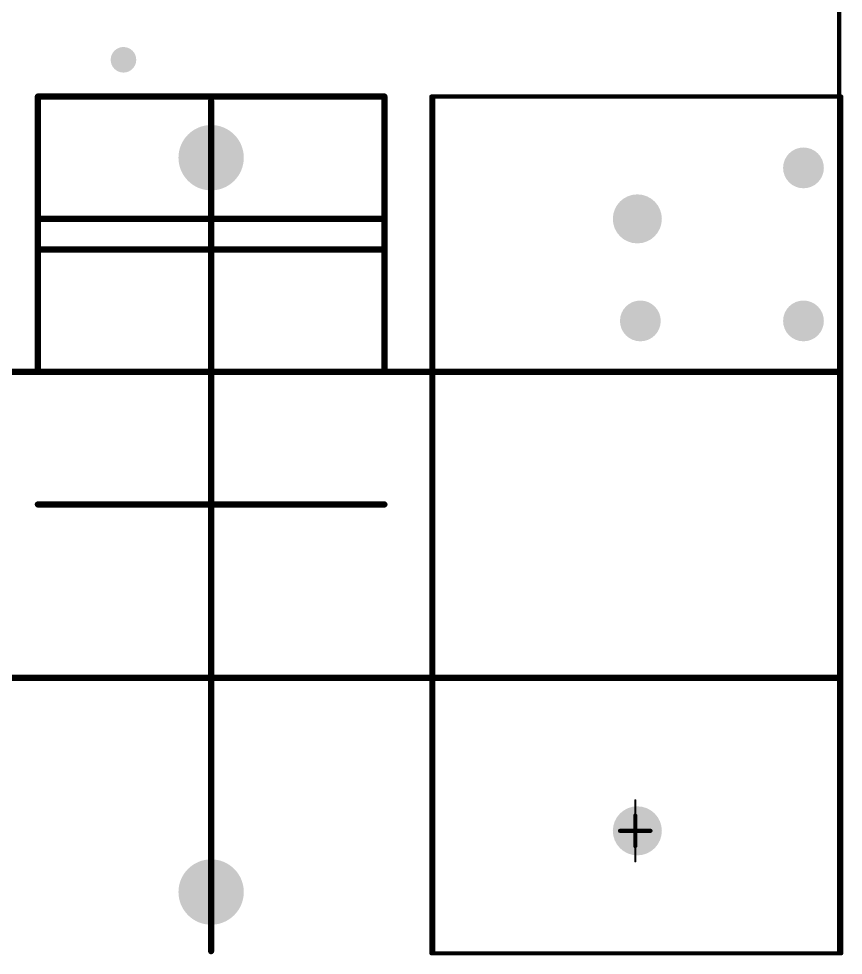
# Model space of a CAD drawing. Header units: inches. Extents: x 0 to 220, y -79 to 15.
# Drawn here: x 179.76 to 220.2, y -78.6 to -32.69 of the extents above; entities that cross this region are included whole.
import ezdxf

# ---------------------------------------------------------------- set-up
doc = ezdxf.new("R2010")
doc.units = ezdxf.units.IN
for name, color, linetype in [('Bottom Layer- Bottom', 5, 'Continuous'), ('Bottom Solder- Bot Mask', 6, 'Continuous'), ('Mechanical 1- Top Assy', 6, 'Continuous'), ('Mechanical 13', 56, 'Continuous'), ('Mechanical 4- Help', 56, 'Continuous'), ('Multi-Layer', 9, 'Continuous'), ('Top Layer- Top', 1, 'Continuous'), ('Top Overlay- Top Silk', 2, 'Continuous'), ('Top Paste- Top Paste', 8, 'Continuous'), ('Top Solder- Top Mask', 216, 'Continuous')]:
    doc.layers.add(name, color=color, linetype=linetype)

# ---------------------------------------------------------------- blocks, each defined once
blk = doc.blocks.new('____________735312_010_58')
at = {"layer": 'Bottom Layer- Bottom'}
h = blk.add_hatch(color=7, dxfattribs=at)
edge = h.paths.add_edge_path()
edge.add_arc((6, 10), 1.1, 0, 360)
h = blk.add_hatch(color=7, dxfattribs=at)
edge = h.paths.add_edge_path()
edge.add_arc((36, 10), 1.1, 0, 360)
at = {"layer": 'Bottom Solder- Bot Mask'}
h = blk.add_hatch(color=7, dxfattribs=at)
edge = h.paths.add_edge_path()
edge.add_arc((6, 10), 1.202, 0, 360)
h = blk.add_hatch(color=7, dxfattribs=at)
edge = h.paths.add_edge_path()
edge.add_arc((36, 10), 1.202, 0, 360)
at = {"layer": 'Multi-Layer'}
h = blk.add_hatch(color=9, dxfattribs=at)
edge = h.paths.add_edge_path()
edge.add_arc((6, 10), 1.1, 0, 360)
h = blk.add_hatch(color=9, dxfattribs=at)
edge = h.paths.add_edge_path()
edge.add_arc((36, 10), 1.1, 0, 360)
at = {"layer": 'Top Layer- Top'}
h = blk.add_hatch(color=7, dxfattribs=at)
edge = h.paths.add_edge_path()
edge.add_arc((6, 10), 1.1, 0, 360)
h = blk.add_hatch(color=7, dxfattribs=at)
edge = h.paths.add_edge_path()
edge.add_arc((36, 10), 1.1, 0, 360)
at = {"layer": 'Top Solder- Top Mask'}
h = blk.add_hatch(color=7, dxfattribs=at)
edge = h.paths.add_edge_path()
edge.add_arc((6, 10), 1.202, 0, 360)
h = blk.add_hatch(color=7, dxfattribs=at)
edge = h.paths.add_edge_path()
edge.add_arc((36, 10), 1.202, 0, 360)
at = {"layer": 'Mechanical 1- Top Assy'}
for points in [[(0, 20, 0.2, 0.2, 0), (42, 20, 0.2, 0.2, 0)], [(0, 20, 0.2, 0.2, 0), (0, 0, 0.2, 0.2, 0)], [(42, 20, 0.2, 0.2, 0), (42, 0, 0.2, 0.2, 0)], [(0, 0, 0.2, 0.2, 0), (42, 0, 0.2, 0.2, 0)]]:
    blk.add_lwpolyline(points, format="xyseb", dxfattribs=at)
for points in [[(-0.05, 20, 0.1, 0.1, 1), (0.05, 20, 0.1, 0.1, 1)], [(-0.05, 20, 0.1, 0.1, 1), (0.05, 20, 0.1, 0.1, 1)], [(41.95, 20, 0.1, 0.1, 1), (42.05, 20, 0.1, 0.1, 1)], [(41.95, 20, 0.1, 0.1, 1), (42.05, 20, 0.1, 0.1, 1)], [(-0.05, 0, 0.1, 0.1, 1), (0.05, 0, 0.1, 0.1, 1)], [(-0.05, 0, 0.1, 0.1, 1), (0.05, 0, 0.1, 0.1, 1)], [(41.95, 0, 0.1, 0.1, 1), (42.05, 0, 0.1, 0.1, 1)], [(41.95, 0, 0.1, 0.1, 1), (42.05, 0, 0.1, 0.1, 1)]]:
    blk.add_lwpolyline(points, format="xyseb", close=True, dxfattribs=at)
blk = doc.blocks.new('________61')
at = {"layer": 'Bottom Layer- Bottom'}
h = blk.add_hatch(color=7, dxfattribs=at)
edge = h.paths.add_edge_path()
edge.add_arc((3, 8.5), 1.5, 0, 360)
h = blk.add_hatch(color=7, dxfattribs=at)
edge = h.paths.add_edge_path()
edge.add_arc((39, 8.5), 1.5, 0, 360)
at = {"layer": 'Bottom Solder- Bot Mask'}
h = blk.add_hatch(color=7, dxfattribs=at)
edge = h.paths.add_edge_path()
edge.add_arc((3, 8.5), 1.602, 0, 360)
h = blk.add_hatch(color=7, dxfattribs=at)
edge = h.paths.add_edge_path()
edge.add_arc((39, 8.5), 1.602, 0, 360)
at = {"layer": 'Multi-Layer'}
h = blk.add_hatch(color=9, dxfattribs=at)
edge = h.paths.add_edge_path()
edge.add_arc((3, 8.5), 1.5, 0, 360)
h = blk.add_hatch(color=9, dxfattribs=at)
edge = h.paths.add_edge_path()
edge.add_arc((39, 8.5), 1.5, 0, 360)
at = {"layer": 'Top Layer- Top'}
h = blk.add_hatch(color=7, dxfattribs=at)
edge = h.paths.add_edge_path()
edge.add_arc((3, 8.5), 1.5, 0, 360)
h = blk.add_hatch(color=7, dxfattribs=at)
edge = h.paths.add_edge_path()
edge.add_arc((39, 8.5), 1.5, 0, 360)
at = {"layer": 'Top Solder- Top Mask'}
h = blk.add_hatch(color=7, dxfattribs=at)
edge = h.paths.add_edge_path()
edge.add_arc((3, 8.5), 1.602, 0, 360)
h = blk.add_hatch(color=7, dxfattribs=at)
edge = h.paths.add_edge_path()
edge.add_arc((39, 8.5), 1.602, 0, 360)
at = {"layer": 'Mechanical 1- Top Assy'}
for points in [[(22, 17, 0.3, 0.3, 0), (22, 0, 0.3, 0.3, 0)], [(0.1, 8.5, 0.3, 0.3, 0), (41.8, 8.5, 0.3, 0.3, 0)]]:
    blk.add_lwpolyline(points, format="xyseb", dxfattribs=at)
for points in [[(21.925, 17, 0.15, 0.15, 1), (22.075, 17, 0.15, 0.15, 1)], [(0.025, 8.5, 0.15, 0.15, 1), (0.175, 8.5, 0.15, 0.15, 1)], [(41.725, 8.5, 0.15, 0.15, 1), (41.875, 8.5, 0.15, 0.15, 1)], [(21.925, 0, 0.15, 0.15, 1), (22.075, 0, 0.15, 0.15, 1)]]:
    blk.add_lwpolyline(points, format="xyseb", close=True, dxfattribs=at)
at = {"layer": 'Top Overlay- Top Silk'}
for points in [[(28.65, 17, 0.3, 0.3, 0), (42, 17, 0.3, 0.3, 0)], [(34.5, 17, 0.3, 0.3, 0), (34.5, 0, 0.3, 0.3, 0)], [(36, 17, 0.3, 0.3, 0), (36, 0, 0.3, 0.3, 0)], [(42, 17, 0.3, 0.3, 0), (42, 0, 0.3, 0.3, 0)], [(28.65, 0, 0.3, 0.3, 0), (42, 0, 0.3, 0.3, 0)]]:
    blk.add_lwpolyline(points, format="xyseb", dxfattribs=at)
for points in [[(28.575, 17, 0.15, 0.15, 1), (28.725, 17, 0.15, 0.15, 1)], [(34.425, 17, 0.15, 0.15, 1), (34.575, 17, 0.15, 0.15, 1)], [(35.925, 17, 0.15, 0.15, 1), (36.075, 17, 0.15, 0.15, 1)], [(41.925, 17, 0.15, 0.15, 1), (42.075, 17, 0.15, 0.15, 1)], [(41.925, 17, 0.15, 0.15, 1), (42.075, 17, 0.15, 0.15, 1)], [(28.575, 0, 0.15, 0.15, 1), (28.725, 0, 0.15, 0.15, 1)], [(34.425, 0, 0.15, 0.15, 1), (34.575, 0, 0.15, 0.15, 1)], [(35.925, 0, 0.15, 0.15, 1), (36.075, 0, 0.15, 0.15, 1)], [(41.925, 0, 0.15, 0.15, 1), (42.075, 0, 0.15, 0.15, 1)], [(41.925, 0, 0.15, 0.15, 1), (42.075, 0, 0.15, 0.15, 1)]]:
    blk.add_lwpolyline(points, format="xyseb", close=True, dxfattribs=at)

msp = doc.modelspace()

# ---------------------------------------------------------------- hatches: boundary and pattern name
at = {"layer": 'Bottom Layer- Bottom'}
h = msp.add_hatch(color=7, dxfattribs=at)
edge = h.paths.add_edge_path()
edge.add_arc((184.9, -34.7), 0.525, 0, 360)
at = {"layer": 'Bottom Solder- Bot Mask'}
h = msp.add_hatch(color=7, dxfattribs=at)
edge = h.paths.add_edge_path()
edge.add_arc((184.9, -34.7), 0.627, 0, 360)
at = {"layer": 'Multi-Layer'}
h = msp.add_hatch(color=9, dxfattribs=at)
edge = h.paths.add_edge_path()
edge.add_arc((184.9, -34.7), 0.525, 0, 360)
at = {"layer": 'Top Layer- Top'}
h = msp.add_hatch(color=7, dxfattribs=at)
edge = h.paths.add_edge_path()
edge.add_arc((184.9, -34.7), 0.525, 0, 360)
h = msp.add_hatch(color=7, dxfattribs=at)
edge = h.paths.add_edge_path()
edge.add_arc((218.25, -40), 0.5, 0, 360)
h = msp.add_hatch(color=7, dxfattribs=at)
edge = h.paths.add_edge_path()
edge.add_arc((210.25, -47.502), 0.5, 0, 360)
h = msp.add_hatch(color=7, dxfattribs=at)
edge = h.paths.add_edge_path()
edge.add_arc((218.25, -47.502), 0.5, 0, 360)
at = {"layer": 'Top Paste- Top Paste'}
h = msp.add_hatch(color=7, dxfattribs=at)
edge = h.paths.add_edge_path()
edge.add_arc((218.25, -40), 0.5, 0, 360)
h = msp.add_hatch(color=7, dxfattribs=at)
edge = h.paths.add_edge_path()
edge.add_arc((210.25, -47.502), 0.5, 0, 360)
h = msp.add_hatch(color=7, dxfattribs=at)
edge = h.paths.add_edge_path()
edge.add_arc((218.25, -47.502), 0.5, 0, 360)
at = {"layer": 'Top Solder- Top Mask'}
h = msp.add_hatch(color=7, dxfattribs=at)
edge = h.paths.add_edge_path()
edge.add_arc((184.9, -34.7), 0.627, 0, 360)
h = msp.add_hatch(color=7, dxfattribs=at)
edge = h.paths.add_edge_path()
edge.add_arc((218.25, -40), 1, 0, 360)
h = msp.add_hatch(color=7, dxfattribs=at)
edge = h.paths.add_edge_path()
edge.add_arc((210.25, -47.502), 1, 0, 360)
h = msp.add_hatch(color=7, dxfattribs=at)
edge = h.paths.add_edge_path()
edge.add_arc((218.25, -47.502), 1, 0, 360)

# ---------------------------------------------------------------- linework, layer by layer
at = {"layer": 'Mechanical 1- Top Assy'}
for points in [[(220, -50, 0.2, 0.2, 0), (220, 0, 0.2, 0.2, 0)], [(0, -50, 0.2, 0.2, 0), (220, -50, 0.2, 0.2, 0)]]:
    msp.add_lwpolyline(points, format="xyseb", dxfattribs=at)
msp.add_lwpolyline([(219.95, -50, 0.1, 0.1, 1), (220.05, -50, 0.1, 0.1, 1)], format="xyseb", close=True, dxfattribs=at)
msp.add_lwpolyline([(219.95, -50, 0.1, 0.1, 1), (220.05, -50, 0.1, 0.1, 1)], format="xyseb", close=True, dxfattribs=at)
at = {"layer": 'Mechanical 13'}
for points in [[(200, -36.5, 0.2, 0.2, 0), (220, -36.5, 0.2, 0.2, 0)], [(200, -78.5, 0.2, 0.2, 0), (200, -36.5, 0.2, 0.2, 0)], [(220, -78.5, 0.2, 0.2, 0), (220, -36.5, 0.2, 0.2, 0)], [(0, -50, 0.3, 0.3, 0), (220, -50, 0.3, 0.3, 0)], [(0, -65, 0.3, 0.3, 0), (220, -65, 0.3, 0.3, 0)], [(200, -78.5, 0.2, 0.2, 0), (220, -78.5, 0.2, 0.2, 0)]]:
    msp.add_lwpolyline(points, format="xyseb", dxfattribs=at)
for points in [[(199.95, -36.5, 0.1, 0.1, 1), (200.05, -36.5, 0.1, 0.1, 1)], [(199.95, -36.5, 0.1, 0.1, 1), (200.05, -36.5, 0.1, 0.1, 1)], [(219.95, -36.5, 0.1, 0.1, 1), (220.05, -36.5, 0.1, 0.1, 1)], [(219.95, -36.5, 0.1, 0.1, 1), (220.05, -36.5, 0.1, 0.1, 1)], [(219.925, -50, 0.15, 0.15, 1), (220.075, -50, 0.15, 0.15, 1)], [(219.925, -65, 0.15, 0.15, 1), (220.075, -65, 0.15, 0.15, 1)], [(199.95, -78.5, 0.1, 0.1, 1), (200.05, -78.5, 0.1, 0.1, 1)], [(199.95, -78.5, 0.1, 0.1, 1), (200.05, -78.5, 0.1, 0.1, 1)], [(219.95, -78.5, 0.1, 0.1, 1), (220.05, -78.5, 0.1, 0.1, 1)], [(219.95, -78.5, 0.1, 0.1, 1), (220.05, -78.5, 0.1, 0.1, 1)]]:
    msp.add_lwpolyline(points, format="xyseb", close=True, dxfattribs=at)
at = {"layer": 'Mechanical 4- Help'}
msp.add_lwpolyline([(210, -74, 0.1, 0.1, 0), (210, -71, 0.1, 0.1, 0)], format="xyseb", dxfattribs=at)
for points in [[(209.975, -71, 0.05, 0.05, 1), (210.025, -71, 0.05, 0.05, 1)], [(209.975, -74, 0.05, 0.05, 1), (210.025, -74, 0.05, 0.05, 1)]]:
    msp.add_lwpolyline(points, format="xyseb", close=True, dxfattribs=at)
at = {"layer": 'Top Overlay- Top Silk'}
for points in [[(189.242, -50, 0.1, 0.1, 0), (189.242, -47.642, 0.1, 0.1, 0)], [(210, -73.25, 0.2, 0.2, 0), (210, -71.75, 0.2, 0.2, 0)], [(209.25, -72.5, 0.2, 0.2, 0), (210.75, -72.5, 0.2, 0.2, 0)]]:
    msp.add_lwpolyline(points, format="xyseb", dxfattribs=at)
for points in [[(189.217, -47.642, 0.05, 0.05, 1), (189.267, -47.642, 0.05, 0.05, 1)], [(189.217, -50, 0.05, 0.05, 1), (189.267, -50, 0.05, 0.05, 1)], [(209.95, -71.75, 0.1, 0.1, 1), (210.05, -71.75, 0.1, 0.1, 1)], [(209.2, -72.5, 0.1, 0.1, 1), (209.3, -72.5, 0.1, 0.1, 1)], [(210.7, -72.5, 0.1, 0.1, 1), (210.8, -72.5, 0.1, 0.1, 1)], [(209.95, -73.25, 0.1, 0.1, 1), (210.05, -73.25, 0.1, 0.1, 1)]]:
    msp.add_lwpolyline(points, format="xyseb", close=True, dxfattribs=at)

# ---------------------------------------------------------------- block references
at = {"rotation": 90}
for name, p in [('________61', (197.7, -78.5)), ('____________735312_010_58', (220.102, -78.5))]:
    msp.add_blockref(name, p, dxfattribs=at)

doc.saveas('drawing.dxf')
